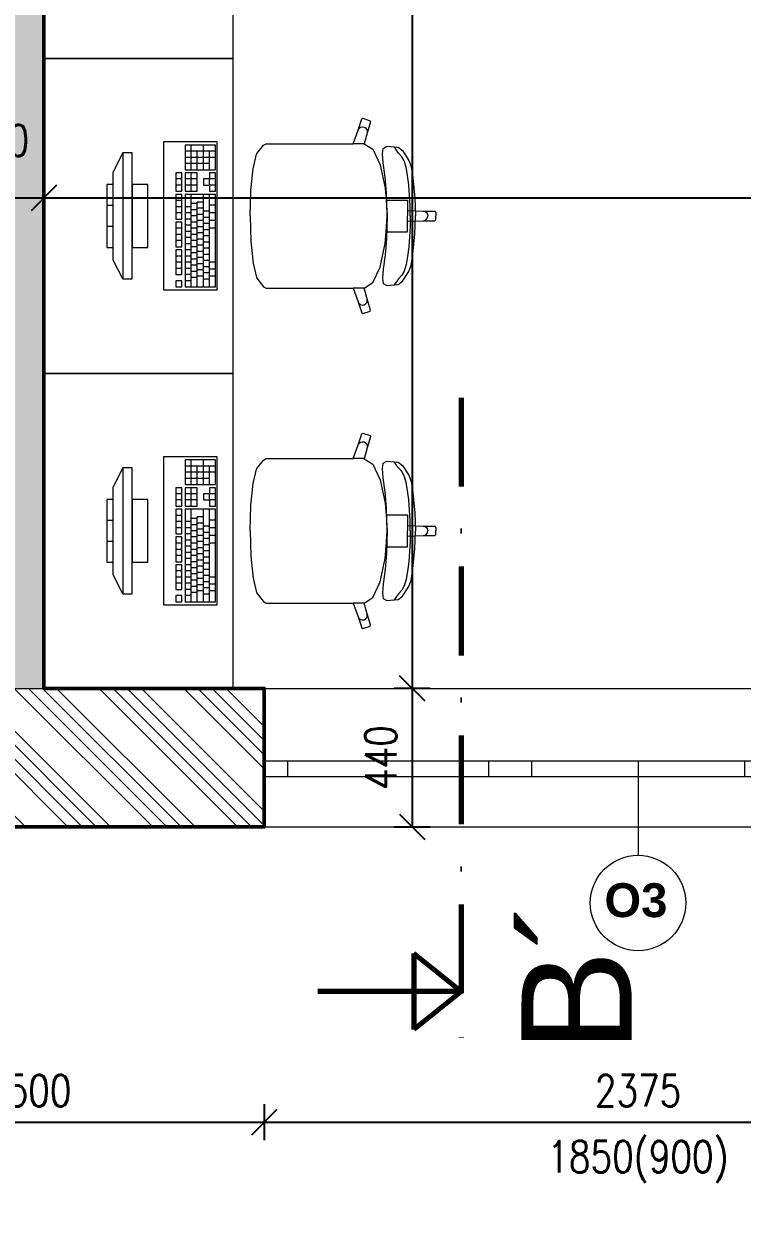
# Model space of a CAD drawing. Header units: millimetres. Extents: x 89194 to 559352, y -753138 to -204019.
# Drawn here: x 336934 to 339217, y -416819 to -413039 of the extents above; entities that cross this region are included whole.
import ezdxf

# ---------------------------------------------------------------- set-up
doc = ezdxf.new("R2010")
doc.units = ezdxf.units.MM
doc.header["$LTSCALE"] = 400
doc.header["$PDMODE"] = 3
doc.linetypes.add('Čerchovaná', pattern=[1340.555525, 705.555534, -352.777767, 0, -282.222223])
for name, color, linetype, lineweight in [('RG_koty', 7, 'Continuous', 9), ('RG_nábytek', 32, 'Continuous', 9), ('RG_okna', 3, 'Continuous', 9), ('RG_popis okna', 131, 'Continuous', 9), ('RG_rozhraní mater', 51, 'Continuous', 9), ('RG_velmi tlustá', 5, 'Continuous', 70), ('RG_zdivo nové', 1, 'Continuous', 50), ('RG_šrafy', 253, 'Continuous', 9)]:
    doc.layers.add(name, color=color, linetype=linetype, lineweight=lineweight)
doc.styles.add('Arial 250', font='Arial Bold.ttf', dxfattribs={"height": 250})
doc.styles.add('GENERATED_STYLE_3', font='Arial.ttf')
doc.styles.add('Koty', font='romans.shx', dxfattribs={"width": 0.8})
doc.dimstyles.new('RG_50_vnitřní', dxfattribs={"dimscale": 50, "dimtxt": 2, "dimasz": 1.6, "dimexe": 1.15, "dimexo": 0, "dimgap": 1, "dimtad": 1, "dimdec": 0, "dimrnd": 5, "dimzin": 0, "dimdsep": 46, "dimtxsty": 'Koty', "dimblk1": 'OBLIQUE', "dimblk2": 'OBLIQUE', "dimsah": 1, "dimcen": 0.09, "dimclrd": 256, "dimclre": 256, "dimclrt": 2, "dimazin": 0, "dimtfac": 1, "dimtdec": 0, "dimtmove": 2, "dimatfit": 3, "dimfxl": 1.15, "dimfxlon": 1, "dimtolj": 1, "dimtzin": 0, "dimarcsym": 0})

# ---------------------------------------------------------------- blocks, each defined once
blk = doc.blocks.new('okno_2375')
at = {"layer": 'RG_okna'}
for points in [[(437181.1, -409465), (439556.1, -409465)], [(437181.1, -409695), (439556.1, -409695)], [(437256.1, -409745), (437256.1, -409695)], [(437894.1, -409745), (437894.1, -409695)], [(438030.1, -409695), (438030.1, -409745)], [(438707.1, -409695), (438707.1, -409745)], [(438843.1, -409745), (438843.1, -409695)], [(439481.1, -409745), (439481.1, -409695)], [(437181.1, -409745), (439556.1, -409745)], [(437181.1, -409905), (439556.1, -409905)]]:
    blk.add_lwpolyline(points, dxfattribs=at)
blk = doc.blocks.new('nabytek_c_1_01')
at = {"layer": 'RG_nábytek'}
for p, q in [((336998.4, -413098.9), (336998.4, -412098.9)), ((337598.4, -412098.9), (337598.4, -413098.9)), ((337598.4, -413098.9), (336998.4, -413098.9)), ((336998.4, -413098.9), (337598.4, -413098.9)), ((336998.4, -414098.9), (336998.4, -413098.9)), ((337598.4, -413098.9), (337598.4, -414098.9)), ((337996.3, -413326.3), (338007.7, -413290.9)), ((338007.7, -413290.9), (338011.5, -413288.9)), ((338011.5, -413288.9), (338034.2, -413296.4)), ((337980.6, -413369.7), (337996.3, -413326.3)), ((337996.3, -413326.3), (337999.2, -413321.2)), ((337999.2, -413321.2), (338003.7, -413317.5)), ((338003.7, -413317.5), (338009.4, -413315.9)), ((338009.4, -413315.9), (338015.2, -413316.6)), ((338015.2, -413316.6), (338020.3, -413319.5)), ((338020.3, -413319.5), (338023.9, -413324.1)), ((338023.9, -413324.1), (338025.5, -413329.8)), ((338036.2, -413300.2), (338024.8, -413335.6)), ((338025.5, -413329.8), (338024.8, -413335.6)), ((338034.2, -413296.4), (338036.2, -413300.2)), ((337548.4, -413363.9), (337378.4, -413363.9)), ((337378.4, -413363.9), (337378.4, -413833.9)), ((337548.4, -413833.9), (337548.4, -413363.9)), ((338024.8, -413335.6), (338015.1, -413369.8)), ((337248.4, -413398.9), (337218.4, -413458.9)), ((337278.4, -413398.9), (337248.4, -413398.9)), ((337248.4, -413398.9), (337248.4, -413798.9)), ((337278.4, -413798.9), (337278.4, -413398.9)), ((337543.5, -413373.7), (337446.5, -413373.7)), ((337446.5, -413373.7), (337446.5, -413452.1)), ((337543.5, -413393.3), (337446.5, -413393.3)), ((337465.9, -413452.1), (337465.9, -413373.7)), ((337485.3, -413452.1), (337485.3, -413393.3)), ((337504.7, -413452.1), (337504.7, -413373.7)), ((337524.1, -413452.1), (337524.1, -413393.3)), ((337543.5, -413452.1), (337543.5, -413373.7)), ((337663.1, -413449.1), (337673.8, -413403.2)), ((337673.8, -413403.2), (337674.6, -413401)), ((337674.6, -413401), (337695.8, -413374.2)), ((337695.8, -413374.2), (337704.4, -413369.7)), ((337704.4, -413369.7), (337735.4, -413369.7)), ((337735.4, -413369.7), (337771.5, -413369.7)), ((337771.5, -413369.7), (337980.6, -413369.7)), ((338014.9, -413369.7), (337980.6, -413369.7)), ((338014.9, -413369.7), (338015.1, -413369.8)), ((338015.1, -413369.8), (338042.9, -413387.1)), ((338042.9, -413387.1), (338066.7, -413436.8)), ((338073.4, -413401.5), (338076.5, -413384.3)), ((338076, -413430.4), (338073.4, -413401.5)), ((338076.5, -413384.3), (338088, -413377.5)), ((338088, -413377.5), (338124.1, -413380.8)), ((338113.6, -413383.9), (338110.9, -413380.2)), ((338118.7, -413390.2), (338113.6, -413383.9)), ((338124.9, -413399.2), (338118.7, -413390.2)), ((338124.1, -413380.8), (338137.3, -413391.4)), ((338134.9, -413410.9), (338124.9, -413399.2)), ((338137.3, -413391.4), (338157.4, -413422.4)), ((337543.5, -413412.9), (337446.5, -413412.9)), ((337524.1, -413432.5), (337446.5, -413432.5)), ((338066.7, -413436.8), (338082.6, -413511.2)), ((338081.9, -413475.7), (338076, -413430.4)), ((338142.6, -413424.1), (338134.9, -413410.9)), ((338148.9, -413444.5), (338142.6, -413424.1)), ((338157.4, -413422.4), (338164.6, -413442.4)), ((338164.6, -413442.4), (338169.4, -413468.2)), ((337218.4, -413738.9), (337218.4, -413458.9)), ((337436.8, -413461.9), (337417.4, -413461.9)), ((337417.4, -413461.9), (337417.4, -413520.6)), ((337436.8, -413520.6), (337436.8, -413461.9)), ((337446.5, -413452.1), (337543.5, -413452.1)), ((337485.3, -413461.9), (337446.5, -413461.9)), ((337446.5, -413461.9), (337446.5, -413520.6)), ((337465.9, -413520.6), (337465.9, -413461.9)), ((337485.3, -413520.6), (337485.3, -413461.9)), ((337543.5, -413461.9), (337524.1, -413461.9)), ((337524.1, -413461.9), (337524.1, -413481.4)), ((337543.5, -413520.6), (337543.5, -413461.9)), ((337655.9, -413517.8), (337663.1, -413449.1)), ((338086.5, -413526.6), (338081.9, -413475.7)), ((338153.8, -413470.4), (338148.9, -413444.5)), ((338157.5, -413500.4), (338153.8, -413470.4)), ((338169.4, -413468.2), (338176.4, -413541.4)), ((337218.4, -413498.9), (337198.4, -413498.9)), ((337198.4, -413498.9), (337198.4, -413698.9)), ((337218.4, -413698.9), (337218.4, -413498.9)), ((337328.4, -413498.9), (337278.4, -413498.9)), ((337278.4, -413498.9), (337278.4, -413698.9)), ((337328.4, -413698.9), (337328.4, -413498.9)), ((337436.8, -413481.4), (337417.4, -413481.4)), ((337436.8, -413501), (337417.4, -413501)), ((337485.3, -413481.4), (337446.5, -413481.4)), ((337485.3, -413501), (337446.5, -413501)), ((337524.1, -413481.4), (337504.7, -413481.4)), ((337504.7, -413481.4), (337504.7, -413501)), ((337504.7, -413501), (337524.1, -413501)), ((337543.5, -413481.4), (337524.1, -413481.4)), ((337524.1, -413501), (337524.1, -413481.4)), ((337524.1, -413501), (337524.1, -413520.6)), ((337543.5, -413501), (337524.1, -413501)), ((337653.4, -413598.9), (337655.8, -413518.9)), ((337655.8, -413518.9), (337655.9, -413517.8)), ((338082.6, -413511.2), (338085, -413548.6)), ((338160.1, -413532.9), (338157.5, -413500.4)), ((337417.4, -413520.6), (337436.8, -413520.6)), ((337436.8, -413530.4), (337417.4, -413530.4)), ((337417.4, -413530.4), (337417.4, -413608.7)), ((337436.8, -413550), (337417.4, -413550)), ((337436.8, -413608.7), (337436.8, -413530.4)), ((337446.5, -413520.6), (337485.3, -413520.6)), ((337543.5, -413530.4), (337446.5, -413530.4)), ((337446.5, -413530.4), (337446.5, -413824.1)), ((337465.9, -413824.1), (337465.9, -413530.4)), ((337485.3, -413824.1), (337485.3, -413554.9)), ((337504.7, -413554.9), (337485.3, -413554.9)), ((337504.7, -413824.1), (337504.7, -413530.4)), ((337524.1, -413520.6), (337543.5, -413520.6)), ((337524.1, -413824.1), (337524.1, -413530.4)), ((337543.5, -413824.1), (337543.5, -413530.4)), ((338085, -413548.6), (338088.2, -413598.9)), ((338085, -413548.6), (338123.7, -413548.6)), ((338088.8, -413598.9), (338086.5, -413526.6)), ((338123.7, -413548.6), (338153.6, -413548.6)), ((338153.6, -413548.6), (338153.6, -413582)), ((338161.5, -413566.2), (338160.1, -413532.9)), ((338176.4, -413541.4), (338178.6, -413598.9)), ((337218.4, -413565.6), (337198.4, -413565.6)), ((337436.8, -413569.6), (337417.4, -413569.6)), ((337436.8, -413589.1), (337417.4, -413589.1)), ((337465.9, -413569.6), (337446.5, -413569.6)), ((337465.9, -413589.1), (337446.5, -413589.1)), ((337485.3, -413559.8), (337465.9, -413559.8)), ((337485.3, -413579.4), (337465.9, -413579.4)), ((337504.7, -413574.5), (337485.3, -413574.5)), ((337504.7, -413594), (337485.3, -413594)), ((337524.1, -413584.3), (337504.7, -413584.3)), ((337543.5, -413564.7), (337524.1, -413564.7)), ((337543.5, -413589.1), (337524.1, -413589.1)), ((338153.6, -413582), (338153.6, -413598.9)), ((338153.6, -413582), (338203.5, -413583.8)), ((338162, -413598.9), (338161.5, -413566.2)), ((338203.5, -413583.8), (338209.2, -413585)), ((338203.5, -413583.8), (338240.4, -413583.8)), ((338209.2, -413585), (338214, -413588.3)), ((338214, -413588.3), (338217.3, -413593.2)), ((338217.3, -413593.2), (338218.4, -413598.9)), ((338240.4, -413583.8), (338243.4, -413586.9)), ((338243.4, -413586.9), (338243.4, -413598.9)), ((337218.4, -413632.3), (337198.4, -413632.3)), ((337417.4, -413608.7), (337436.8, -413608.7)), ((337436.8, -413618.5), (337417.4, -413618.5)), ((337417.4, -413618.5), (337417.4, -413696.9)), ((337436.8, -413696.9), (337436.8, -413618.5)), ((337465.9, -413608.7), (337446.5, -413608.7)), ((337465.9, -413628.3), (337446.5, -413628.3)), ((337485.3, -413598.9), (337465.9, -413598.9)), ((337485.3, -413618.5), (337465.9, -413618.5)), ((337504.7, -413613.6), (337485.3, -413613.6)), ((337524.1, -413603.8), (337504.7, -413603.8)), ((337524.1, -413623.4), (337504.7, -413623.4)), ((337543.5, -413613.6), (337524.1, -413613.6)), ((337653.4, -413598.9), (337655.8, -413679)), ((338085, -413649.3), (338088.2, -413598.9)), ((338088.8, -413598.9), (338086.5, -413671.2)), ((338153.6, -413615.8), (338153.6, -413598.9)), ((338153.6, -413615.8), (338203.5, -413614)), ((338153.6, -413649.3), (338153.6, -413615.8)), ((338161.5, -413631.7), (338160.1, -413665)), ((338162, -413598.9), (338161.5, -413631.7)), ((338176.4, -413656.4), (338178.6, -413598.9)), ((338203.5, -413614), (338209.2, -413612.9)), ((338203.5, -413614), (338240.4, -413614)), ((338209.2, -413612.9), (338214, -413609.6)), ((338214, -413609.6), (338217.3, -413604.7)), ((338217.3, -413604.7), (338218.4, -413598.9)), ((338240.4, -413614), (338243.4, -413611)), ((338243.4, -413611), (338243.4, -413598.9)), ((337436.8, -413638.1), (337417.4, -413638.1)), ((337436.8, -413657.7), (337417.4, -413657.7)), ((337465.9, -413647.9), (337446.5, -413647.9)), ((337465.9, -413667.5), (337446.5, -413667.5)), ((337485.3, -413638.1), (337465.9, -413638.1)), ((337485.3, -413657.7), (337465.9, -413657.7)), ((337504.7, -413633.2), (337485.3, -413633.2)), ((337504.7, -413652.8), (337485.3, -413652.8)), ((337524.1, -413643), (337504.7, -413643)), ((337524.1, -413662.6), (337504.7, -413662.6)), ((337543.5, -413638.1), (337524.1, -413638.1)), ((338082.6, -413686.7), (338085, -413649.3)), ((338085, -413649.3), (338123.7, -413649.3)), ((338123.7, -413649.3), (338153.6, -413649.3)), ((338160.1, -413665), (338157.5, -413697.5)), ((338169.4, -413729.6), (338176.4, -413656.4)), ((337198.4, -413698.9), (337218.4, -413698.9)), ((337278.4, -413698.9), (337328.4, -413698.9)), ((337436.8, -413677.3), (337417.4, -413677.3)), ((337417.4, -413696.9), (337436.8, -413696.9)), ((337436.8, -413706.6), (337417.4, -413706.6)), ((337417.4, -413706.6), (337417.4, -413785)), ((337436.8, -413785), (337436.8, -413706.6)), ((337465.9, -413687.1), (337446.5, -413687.1)), ((337465.9, -413706.6), (337446.5, -413706.6)), ((337485.3, -413677.3), (337465.9, -413677.3)), ((337485.3, -413696.9), (337465.9, -413696.9)), ((337504.7, -413672.4), (337485.3, -413672.4)), ((337504.7, -413692), (337485.3, -413692)), ((337524.1, -413682.2), (337504.7, -413682.2)), ((337524.1, -413701.8), (337504.7, -413701.8)), ((337655.8, -413679), (337655.9, -413680)), ((337655.9, -413680), (337663.1, -413748.8)), ((338066.7, -413761.1), (338082.6, -413686.7)), ((338086.5, -413671.2), (338081.9, -413722.2)), ((338157.5, -413697.5), (338153.8, -413727.5)), ((337248.4, -413798.9), (337218.4, -413738.9)), ((337436.8, -413726.2), (337417.4, -413726.2)), ((337436.8, -413745.8), (337417.4, -413745.8)), ((337465.9, -413726.2), (337446.5, -413726.2)), ((337465.9, -413745.8), (337446.5, -413745.8)), ((337485.3, -413716.4), (337465.9, -413716.4)), ((337485.3, -413736), (337465.9, -413736)), ((337504.7, -413711.5), (337485.3, -413711.5)), ((337504.7, -413731.1), (337485.3, -413731.1)), ((337524.1, -413721.3), (337504.7, -413721.3)), ((337524.1, -413740.9), (337504.7, -413740.9)), ((337543.5, -413745.8), (337524.1, -413745.8)), ((338081.9, -413722.2), (338076, -413767.5)), ((338153.8, -413727.5), (338148.9, -413753.4)), ((338164.6, -413755.5), (338169.4, -413729.6)), ((337436.8, -413765.4), (337417.4, -413765.4)), ((337465.9, -413765.4), (337446.5, -413765.4)), ((337485.3, -413755.6), (337465.9, -413755.6)), ((337485.3, -413775.2), (337465.9, -413775.2)), ((337504.7, -413750.7), (337485.3, -413750.7)), ((337504.7, -413770.3), (337485.3, -413770.3)), ((337524.1, -413760.5), (337504.7, -413760.5)), ((337524.1, -413780.1), (337504.7, -413780.1)), ((337543.5, -413767.8), (337524.1, -413767.8)), ((337663.1, -413748.8), (337673.8, -413794.7)), ((338042.9, -413810.8), (338066.7, -413761.1)), ((338076, -413767.5), (338073.4, -413796.4)), ((338142.6, -413773.8), (338134.9, -413787)), ((338137.3, -413806.5), (338157.4, -413775.5)), ((338148.9, -413753.4), (338142.6, -413773.8)), ((338157.4, -413775.5), (338164.6, -413755.5)), ((337248.4, -413798.9), (337278.4, -413798.9)), ((337417.4, -413785), (337436.8, -413785)), ((337436.8, -413804.6), (337417.4, -413804.6)), ((337417.4, -413804.6), (337417.4, -413824.1)), ((337436.8, -413824.1), (337436.8, -413804.6)), ((337465.9, -413785), (337446.5, -413785)), ((337465.9, -413804.6), (337446.5, -413804.6)), ((337485.3, -413794.8), (337465.9, -413794.8)), ((337504.7, -413789.9), (337485.3, -413789.9)), ((337524.1, -413799.7), (337504.7, -413799.7)), ((337543.5, -413789.9), (337524.1, -413789.9)), ((337673.8, -413794.7), (337674.6, -413796.9)), ((337674.6, -413796.9), (337695.8, -413823.7)), ((338015.1, -413828.1), (338042.9, -413810.8)), ((338073.4, -413796.4), (338076.5, -413813.6)), ((338076.5, -413813.6), (338088, -413820.3)), ((338088, -413820.3), (338124.1, -413817)), ((338113.6, -413814), (338110.9, -413817.7)), ((338118.7, -413807.7), (338113.6, -413814)), ((338124.9, -413798.7), (338118.7, -413807.7)), ((338124.1, -413817), (338137.3, -413806.5)), ((338134.9, -413787), (338124.9, -413798.7)), ((337378.4, -413833.9), (337548.4, -413833.9)), ((337417.4, -413824.1), (337436.8, -413824.1)), ((337446.5, -413824.1), (337543.5, -413824.1)), ((337695.8, -413823.7), (337704.4, -413828.2)), ((337704.4, -413828.2), (337735.4, -413828.2)), ((337735.4, -413828.2), (337771.5, -413828.2)), ((337771.5, -413828.2), (337980.6, -413828.2)), ((338014.9, -413828.2), (337980.6, -413828.2)), ((337980.6, -413828.2), (337996.3, -413871.6)), ((338014.9, -413828.2), (338015.1, -413828.1)), ((338024.8, -413862.3), (338015.1, -413828.1)), ((337996.3, -413871.6), (337999.2, -413876.7)), ((337996.3, -413871.6), (338007.7, -413907)), ((337999.2, -413876.7), (338003.7, -413880.4)), ((338003.7, -413880.4), (338009.4, -413882)), ((338009.4, -413882), (338015.2, -413881.3)), ((338015.2, -413881.3), (338020.3, -413878.4)), ((338020.3, -413878.4), (338023.9, -413873.8)), ((338023.9, -413873.8), (338025.5, -413868.1)), ((338025.5, -413868.1), (338024.8, -413862.3)), ((338036.2, -413897.7), (338024.8, -413862.3)), ((338007.7, -413907), (338011.5, -413908.9)), ((338011.5, -413908.9), (338034.2, -413901.5)), ((338034.2, -413901.5), (338036.2, -413897.7)), ((337598.4, -414098.9), (336998.4, -414098.9)), ((336998.4, -414098.9), (337598.4, -414098.9)), ((336998.4, -415098.9), (336998.4, -414098.9)), ((337598.4, -414098.9), (337598.4, -415098.9)), ((337996.3, -414326.3), (338007.7, -414290.9)), ((338007.7, -414290.9), (338011.5, -414288.9)), ((338011.5, -414288.9), (338034.2, -414296.4)), ((338036.2, -414300.2), (338024.8, -414335.6)), ((338034.2, -414296.4), (338036.2, -414300.2)), ((337980.6, -414369.7), (337996.3, -414326.3)), ((337996.3, -414326.3), (337999.2, -414321.2)), ((337999.2, -414321.2), (338003.7, -414317.5)), ((338003.7, -414317.5), (338009.4, -414315.9)), ((338009.4, -414315.9), (338015.2, -414316.6)), ((338024.8, -414335.6), (338015.1, -414369.8)), ((338015.2, -414316.6), (338020.3, -414319.5)), ((338020.3, -414319.5), (338023.9, -414324.1)), ((338023.9, -414324.1), (338025.5, -414329.8)), ((338025.5, -414329.8), (338024.8, -414335.6)), ((337548.4, -414363.9), (337378.4, -414363.9)), ((337378.4, -414363.9), (337378.4, -414833.9)), ((337543.5, -414373.7), (337446.5, -414373.7)), ((337446.5, -414373.7), (337446.5, -414452.1)), ((337465.9, -414452.1), (337465.9, -414373.7)), ((337504.7, -414452.1), (337504.7, -414373.7)), ((337543.5, -414452.1), (337543.5, -414373.7)), ((337548.4, -414833.9), (337548.4, -414363.9)), ((337674.6, -414401), (337695.8, -414374.2)), ((337695.8, -414374.2), (337704.4, -414369.7)), ((337704.4, -414369.7), (337735.4, -414369.7)), ((337735.4, -414369.7), (337771.5, -414369.7)), ((337771.5, -414369.7), (337980.6, -414369.7)), ((338014.9, -414369.7), (337980.6, -414369.7)), ((338014.9, -414369.7), (338015.1, -414369.8)), ((338015.1, -414369.8), (338042.9, -414387.1)), ((338042.9, -414387.1), (338066.7, -414436.8)), ((338073.4, -414401.5), (338076.5, -414384.3)), ((338076.5, -414384.3), (338088, -414377.5)), ((338088, -414377.5), (338124.1, -414380.8)), ((338113.6, -414383.9), (338110.9, -414380.2)), ((338118.7, -414390.2), (338113.6, -414383.9)), ((338124.1, -414380.8), (338137.3, -414391.4)), ((337248.4, -414398.9), (337218.4, -414458.9)), ((337278.4, -414398.9), (337248.4, -414398.9)), ((337248.4, -414398.9), (337248.4, -414798.9)), ((337278.4, -414798.9), (337278.4, -414398.9)), ((337543.5, -414393.3), (337446.5, -414393.3)), ((337543.5, -414412.9), (337446.5, -414412.9)), ((337485.3, -414452.1), (337485.3, -414393.3)), ((337524.1, -414452.1), (337524.1, -414393.3)), ((337663.1, -414449.1), (337673.8, -414403.2)), ((337673.8, -414403.2), (337674.6, -414401)), ((338076, -414430.4), (338073.4, -414401.5)), ((338124.9, -414399.2), (338118.7, -414390.2)), ((338134.9, -414410.9), (338124.9, -414399.2)), ((338142.6, -414424.1), (338134.9, -414410.9)), ((338137.3, -414391.4), (338157.4, -414422.4)), ((338148.9, -414444.5), (338142.6, -414424.1)), ((338157.4, -414422.4), (338164.6, -414442.4)), ((337218.4, -414738.9), (337218.4, -414458.9)), ((337436.8, -414461.9), (337417.4, -414461.9)), ((337417.4, -414461.9), (337417.4, -414520.6)), ((337436.8, -414520.6), (337436.8, -414461.9)), ((337524.1, -414432.5), (337446.5, -414432.5)), ((337446.5, -414452.1), (337543.5, -414452.1)), ((337485.3, -414461.9), (337446.5, -414461.9)), ((337446.5, -414461.9), (337446.5, -414520.6)), ((337465.9, -414520.6), (337465.9, -414461.9)), ((337485.3, -414520.6), (337485.3, -414461.9)), ((337543.5, -414461.9), (337524.1, -414461.9)), ((337524.1, -414461.9), (337524.1, -414481.4)), ((337543.5, -414520.6), (337543.5, -414461.9)), ((337655.9, -414517.8), (337663.1, -414449.1)), ((338066.7, -414436.8), (338082.6, -414511.2)), ((338081.9, -414475.7), (338076, -414430.4)), ((338153.8, -414470.4), (338148.9, -414444.5)), ((338164.6, -414442.4), (338169.4, -414468.2)), ((337218.4, -414498.9), (337198.4, -414498.9)), ((337198.4, -414498.9), (337198.4, -414698.9)), ((337218.4, -414698.9), (337218.4, -414498.9)), ((337328.4, -414498.9), (337278.4, -414498.9)), ((337278.4, -414498.9), (337278.4, -414698.9)), ((337328.4, -414698.9), (337328.4, -414498.9)), ((337436.8, -414481.4), (337417.4, -414481.4)), ((337436.8, -414501), (337417.4, -414501)), ((337485.3, -414481.4), (337446.5, -414481.4)), ((337485.3, -414501), (337446.5, -414501)), ((337524.1, -414481.4), (337504.7, -414481.4)), ((337504.7, -414481.4), (337504.7, -414501)), ((337504.7, -414501), (337524.1, -414501)), ((337543.5, -414481.4), (337524.1, -414481.4)), ((337524.1, -414501), (337524.1, -414481.4)), ((337524.1, -414501), (337524.1, -414520.6)), ((337543.5, -414501), (337524.1, -414501)), ((338086.5, -414526.6), (338081.9, -414475.7)), ((338157.5, -414500.4), (338153.8, -414470.4)), ((338160.1, -414532.9), (338157.5, -414500.4)), ((338169.4, -414468.2), (338176.4, -414541.4)), ((337417.4, -414520.6), (337436.8, -414520.6)), ((337436.8, -414530.4), (337417.4, -414530.4)), ((337417.4, -414530.4), (337417.4, -414608.7)), ((337436.8, -414608.7), (337436.8, -414530.4)), ((337446.5, -414520.6), (337485.3, -414520.6)), ((337543.5, -414530.4), (337446.5, -414530.4)), ((337446.5, -414530.4), (337446.5, -414824.1)), ((337465.9, -414824.1), (337465.9, -414530.4)), ((337504.7, -414824.1), (337504.7, -414530.4)), ((337524.1, -414520.6), (337543.5, -414520.6)), ((337524.1, -414824.1), (337524.1, -414530.4)), ((337543.5, -414824.1), (337543.5, -414530.4)), ((337653.4, -414598.9), (337655.8, -414518.9)), ((337655.8, -414518.9), (337655.9, -414517.8)), ((338082.6, -414511.2), (338085, -414548.6)), ((338088.8, -414598.9), (338086.5, -414526.6)), ((338161.5, -414566.2), (338160.1, -414532.9)), ((337218.4, -414565.6), (337198.4, -414565.6)), ((337436.8, -414550), (337417.4, -414550)), ((337436.8, -414569.6), (337417.4, -414569.6)), ((337465.9, -414569.6), (337446.5, -414569.6)), ((337485.3, -414559.8), (337465.9, -414559.8)), ((337485.3, -414824.1), (337485.3, -414554.9)), ((337504.7, -414554.9), (337485.3, -414554.9)), ((337504.7, -414574.5), (337485.3, -414574.5)), ((337543.5, -414564.7), (337524.1, -414564.7)), ((338085, -414548.6), (338088.2, -414598.9)), ((338085, -414548.6), (338123.7, -414548.6)), ((338123.7, -414548.6), (338153.6, -414548.6)), ((338153.6, -414548.6), (338153.6, -414582)), ((338162, -414598.9), (338161.5, -414566.2)), ((338176.4, -414541.4), (338178.6, -414598.9)), ((337436.8, -414589.1), (337417.4, -414589.1)), ((337417.4, -414608.7), (337436.8, -414608.7)), ((337465.9, -414589.1), (337446.5, -414589.1)), ((337465.9, -414608.7), (337446.5, -414608.7)), ((337485.3, -414579.4), (337465.9, -414579.4)), ((337485.3, -414598.9), (337465.9, -414598.9)), ((337504.7, -414594), (337485.3, -414594)), ((337504.7, -414613.6), (337485.3, -414613.6)), ((337524.1, -414584.3), (337504.7, -414584.3)), ((337524.1, -414603.8), (337504.7, -414603.8)), ((337543.5, -414589.1), (337524.1, -414589.1)), ((337543.5, -414613.6), (337524.1, -414613.6)), ((337653.4, -414598.9), (337655.8, -414679)), ((338085, -414649.3), (338088.2, -414598.9)), ((338088.8, -414598.9), (338086.5, -414671.2)), ((338153.6, -414582), (338153.6, -414598.9)), ((338153.6, -414582), (338203.5, -414583.8)), ((338153.6, -414615.8), (338153.6, -414598.9)), ((338153.6, -414615.8), (338203.5, -414614)), ((338162, -414598.9), (338161.5, -414631.7)), ((338176.4, -414656.4), (338178.6, -414598.9)), ((338203.5, -414583.8), (338209.2, -414585)), ((338203.5, -414583.8), (338240.4, -414583.8)), ((338203.5, -414614), (338209.2, -414612.9)), ((338203.5, -414614), (338240.4, -414614)), ((338209.2, -414585), (338214, -414588.3)), ((338209.2, -414612.9), (338214, -414609.6)), ((338214, -414588.3), (338217.3, -414593.2)), ((338214, -414609.6), (338217.3, -414604.7)), ((338217.3, -414593.2), (338218.4, -414598.9)), ((338217.3, -414604.7), (338218.4, -414598.9)), ((338240.4, -414583.8), (338243.4, -414586.9)), ((338240.4, -414614), (338243.4, -414611)), ((338243.4, -414586.9), (338243.4, -414598.9)), ((338243.4, -414611), (338243.4, -414598.9)), ((337218.4, -414632.3), (337198.4, -414632.3)), ((337436.8, -414618.5), (337417.4, -414618.5)), ((337417.4, -414618.5), (337417.4, -414696.9)), ((337436.8, -414638.1), (337417.4, -414638.1)), ((337436.8, -414696.9), (337436.8, -414618.5)), ((337465.9, -414628.3), (337446.5, -414628.3)), ((337465.9, -414647.9), (337446.5, -414647.9)), ((337485.3, -414618.5), (337465.9, -414618.5)), ((337485.3, -414638.1), (337465.9, -414638.1)), ((337504.7, -414633.2), (337485.3, -414633.2)), ((337504.7, -414652.8), (337485.3, -414652.8)), ((337524.1, -414623.4), (337504.7, -414623.4)), ((337524.1, -414643), (337504.7, -414643)), ((337543.5, -414638.1), (337524.1, -414638.1)), ((338082.6, -414686.7), (338085, -414649.3)), ((338085, -414649.3), (338123.7, -414649.3)), ((338123.7, -414649.3), (338153.6, -414649.3)), ((338153.6, -414649.3), (338153.6, -414615.8)), ((338161.5, -414631.7), (338160.1, -414665)), ((337436.8, -414657.7), (337417.4, -414657.7)), ((337436.8, -414677.3), (337417.4, -414677.3)), ((337465.9, -414667.5), (337446.5, -414667.5)), ((337465.9, -414687.1), (337446.5, -414687.1)), ((337485.3, -414657.7), (337465.9, -414657.7)), ((337485.3, -414677.3), (337465.9, -414677.3)), ((337504.7, -414672.4), (337485.3, -414672.4)), ((337524.1, -414662.6), (337504.7, -414662.6)), ((337524.1, -414682.2), (337504.7, -414682.2)), ((337655.8, -414679), (337655.9, -414680)), ((337655.9, -414680), (337663.1, -414748.8)), ((338066.7, -414761.1), (338082.6, -414686.7)), ((338086.5, -414671.2), (338081.9, -414722.2)), ((338160.1, -414665), (338157.5, -414697.5)), ((338169.4, -414729.6), (338176.4, -414656.4)), ((337198.4, -414698.9), (337218.4, -414698.9)), ((337278.4, -414698.9), (337328.4, -414698.9)), ((337417.4, -414696.9), (337436.8, -414696.9)), ((337436.8, -414706.6), (337417.4, -414706.6)), ((337417.4, -414706.6), (337417.4, -414785)), ((337436.8, -414726.2), (337417.4, -414726.2)), ((337436.8, -414785), (337436.8, -414706.6)), ((337465.9, -414706.6), (337446.5, -414706.6)), ((337465.9, -414726.2), (337446.5, -414726.2)), ((337485.3, -414696.9), (337465.9, -414696.9)), ((337485.3, -414716.4), (337465.9, -414716.4)), ((337504.7, -414692), (337485.3, -414692)), ((337504.7, -414711.5), (337485.3, -414711.5)), ((337524.1, -414701.8), (337504.7, -414701.8)), ((337524.1, -414721.3), (337504.7, -414721.3)), ((338081.9, -414722.2), (338076, -414767.5)), ((338153.8, -414727.5), (338148.9, -414753.4)), ((338157.5, -414697.5), (338153.8, -414727.5)), ((337248.4, -414798.9), (337218.4, -414738.9)), ((337436.8, -414745.8), (337417.4, -414745.8)), ((337436.8, -414765.4), (337417.4, -414765.4)), ((337465.9, -414745.8), (337446.5, -414745.8)), ((337465.9, -414765.4), (337446.5, -414765.4)), ((337485.3, -414736), (337465.9, -414736)), ((337485.3, -414755.6), (337465.9, -414755.6)), ((337504.7, -414731.1), (337485.3, -414731.1)), ((337504.7, -414750.7), (337485.3, -414750.7)), ((337524.1, -414740.9), (337504.7, -414740.9)), ((337524.1, -414760.5), (337504.7, -414760.5)), ((337543.5, -414745.8), (337524.1, -414745.8)), ((337663.1, -414748.8), (337673.8, -414794.7)), ((338042.9, -414810.8), (338066.7, -414761.1)), ((338148.9, -414753.4), (338142.6, -414773.8)), ((338157.4, -414775.5), (338164.6, -414755.5)), ((338164.6, -414755.5), (338169.4, -414729.6)), ((337248.4, -414798.9), (337278.4, -414798.9)), ((337417.4, -414785), (337436.8, -414785)), ((337465.9, -414785), (337446.5, -414785)), ((337485.3, -414775.2), (337465.9, -414775.2)), ((337485.3, -414794.8), (337465.9, -414794.8)), ((337504.7, -414770.3), (337485.3, -414770.3)), ((337504.7, -414789.9), (337485.3, -414789.9)), ((337524.1, -414780.1), (337504.7, -414780.1)), ((337524.1, -414799.7), (337504.7, -414799.7)), ((337543.5, -414767.8), (337524.1, -414767.8)), ((337543.5, -414789.9), (337524.1, -414789.9)), ((337673.8, -414794.7), (337674.6, -414796.9)), ((337674.6, -414796.9), (337695.8, -414823.7)), ((338076, -414767.5), (338073.4, -414796.4)), ((338073.4, -414796.4), (338076.5, -414813.6)), ((338124.9, -414798.7), (338118.7, -414807.7)), ((338134.9, -414787), (338124.9, -414798.7)), ((338142.6, -414773.8), (338134.9, -414787)), ((338137.3, -414806.5), (338157.4, -414775.5)), ((337378.4, -414833.9), (337548.4, -414833.9)), ((337436.8, -414804.6), (337417.4, -414804.6)), ((337417.4, -414804.6), (337417.4, -414824.1)), ((337417.4, -414824.1), (337436.8, -414824.1)), ((337436.8, -414824.1), (337436.8, -414804.6)), ((337465.9, -414804.6), (337446.5, -414804.6)), ((337446.5, -414824.1), (337543.5, -414824.1)), ((337695.8, -414823.7), (337704.4, -414828.2)), ((337704.4, -414828.2), (337735.4, -414828.2)), ((337735.4, -414828.2), (337771.5, -414828.2)), ((337771.5, -414828.2), (337980.6, -414828.2)), ((338014.9, -414828.2), (337980.6, -414828.2)), ((337980.6, -414828.2), (337996.3, -414871.6)), ((338014.9, -414828.2), (338015.1, -414828.1)), ((338015.1, -414828.1), (338042.9, -414810.8)), ((338024.8, -414862.3), (338015.1, -414828.1)), ((338076.5, -414813.6), (338088, -414820.3)), ((338088, -414820.3), (338124.1, -414817)), ((338113.6, -414814), (338110.9, -414817.7)), ((338118.7, -414807.7), (338113.6, -414814)), ((338124.1, -414817), (338137.3, -414806.5)), ((337996.3, -414871.6), (337999.2, -414876.7)), ((337996.3, -414871.6), (338007.7, -414907)), ((337999.2, -414876.7), (338003.7, -414880.4)), ((338015.2, -414881.3), (338020.3, -414878.4)), ((338020.3, -414878.4), (338023.9, -414873.8)), ((338023.9, -414873.8), (338025.5, -414868.1)), ((338025.5, -414868.1), (338024.8, -414862.3)), ((338036.2, -414897.7), (338024.8, -414862.3)), ((338003.7, -414880.4), (338009.4, -414882)), ((338007.7, -414907), (338011.5, -414908.9)), ((338009.4, -414882), (338015.2, -414881.3)), ((338011.5, -414908.9), (338034.2, -414901.5)), ((338034.2, -414901.5), (338036.2, -414897.7)), ((337598.4, -415098.9), (336998.4, -415098.9))]:
    blk.add_line(p, q, dxfattribs=at)
blk = doc.blocks.new('_Oblique')
at = {"color": 0, "linetype": 'ByBlock', "lineweight": -2}
blk.add_line((-0.5, -0.5), (0.5, 0.5), dxfattribs=at)
blk = doc.blocks.new('*D297')
at = {"layer": 'Defpoints', "color": 0, "transparency": 16777216}
for p in [(336198.3, -415589.2), (337698.3, -415589.2), (337698.3, -416526.9)]:
    blk.add_point(p, dxfattribs=at)
at = {"layer": 'RG_koty', "lineweight": -2, "transparency": 16777216}
for p, q in [((336198.3, -416469.4), (336198.3, -416584.4)), ((337698.3, -416469.4), (337698.3, -416584.4)), ((336198.3, -416526.9), (337698.3, -416526.9))]:
    blk.add_line(p, q, dxfattribs=at)
at = {"layer": 'RG_koty', "lineweight": -2, "transparency": 16777216, "xscale": 80, "yscale": 80, "zscale": 80, "rotation": 180}
blk.add_blockref('_Oblique', (336198.3, -416526.9), dxfattribs=at)
at = {"layer": 'RG_koty', "lineweight": -2, "transparency": 16777216, "xscale": 80, "yscale": 80, "zscale": 80}
blk.add_blockref('_Oblique', (337698.3, -416526.9), dxfattribs=at)
at = {"layer": 'RG_koty', "color": 2, "transparency": 16777216, "insert": (336948.3, -416426.9), "char_height": 100, "attachment_point": 5, "style": 'Koty'}
blk.add_mtext('\\A1;1500', dxfattribs=at)
blk = doc.blocks.new('*D298')
at = {"layer": 'Defpoints', "color": 0, "transparency": 16777216}
for p in [(337698.3, -415589.2), (340073.3, -415589.2), (340073.3, -416526.9)]:
    blk.add_point(p, dxfattribs=at)
at = {"layer": 'RG_koty', "lineweight": -2, "transparency": 16777216}
for p, q in [((337698.3, -416469.4), (337698.3, -416584.4)), ((340073.3, -416469.4), (340073.3, -416584.4)), ((337698.3, -416526.9), (340073.3, -416526.9))]:
    blk.add_line(p, q, dxfattribs=at)
at = {"layer": 'RG_koty', "lineweight": -2, "transparency": 16777216, "xscale": 80, "yscale": 80, "zscale": 80, "rotation": 180}
blk.add_blockref('_Oblique', (337698.3, -416526.9), dxfattribs=at)
at = {"layer": 'RG_koty', "lineweight": -2, "transparency": 16777216, "xscale": 80, "yscale": 80, "zscale": 80}
blk.add_blockref('_Oblique', (340073.3, -416526.9), dxfattribs=at)
at = {"layer": 'RG_koty', "color": 2, "transparency": 16777216, "char_height": 100, "attachment_point": 5, "style": 'Koty'}
for s, insert in [('\\A1;2375', (338885.8, -416426.9)), ('\\A1;1850(900)', (338885.8, -416653.1))]:
    blk.add_mtext(s, dxfattribs=dict(at, insert=insert))
blk = doc.blocks.new('*D306')
at = {"layer": 'Defpoints', "color": 0, "transparency": 16777216}
for p in [(333858.3, -415589.2), (352738.3, -415589.2), (352738.3, -416894.3)]:
    blk.add_point(p, dxfattribs=at)
at = {"layer": 'RG_koty', "lineweight": -2, "transparency": 16777216}
for p, q in [((333858.3, -416836.8), (333858.3, -416951.8)), ((352738.3, -416836.8), (352738.3, -416951.8)), ((333858.3, -416894.3), (352738.3, -416894.3))]:
    blk.add_line(p, q, dxfattribs=at)
at = {"layer": 'RG_koty', "lineweight": -2, "transparency": 16777216, "xscale": 80, "yscale": 80, "zscale": 80, "rotation": 180}
blk.add_blockref('_Oblique', (333858.3, -416894.3), dxfattribs=at)
at = {"layer": 'RG_koty', "lineweight": -2, "transparency": 16777216, "xscale": 80, "yscale": 80, "zscale": 80}
blk.add_blockref('_Oblique', (352738.3, -416894.3), dxfattribs=at)
at = {"layer": 'RG_koty', "color": 2, "transparency": 16777216, "insert": (343298.3, -416794.3), "char_height": 100, "attachment_point": 5, "style": 'Koty'}
blk.add_mtext('\\A1;18880', dxfattribs=at)
blk = doc.blocks.new('*D314')
at = {"layer": 'Defpoints', "color": 0, "transparency": 16777216}
for p in [(336998.3, -413591.6), (336698.3, -415149.2), (336998.3, -415148.9)]:
    blk.add_point(p, dxfattribs=at)
at = {"layer": 'RG_koty', "lineweight": -2, "transparency": 16777216}
for p, q in [((336698.3, -413649.1), (336698.3, -413534.1)), ((336998.3, -413649.1), (336998.3, -413534.1)), ((336698.3, -413591.6), (336998.3, -413591.6))]:
    blk.add_line(p, q, dxfattribs=at)
at = {"layer": 'RG_koty', "lineweight": -2, "transparency": 16777216, "xscale": 80, "yscale": 80, "zscale": 80, "rotation": 180}
blk.add_blockref('_Oblique', (336698.3, -413591.6), dxfattribs=at)
at = {"layer": 'RG_koty', "lineweight": -2, "transparency": 16777216, "xscale": 80, "yscale": 80, "zscale": 80}
blk.add_blockref('_Oblique', (336998.3, -413591.6), dxfattribs=at)
at = {"layer": 'RG_koty', "color": 2, "transparency": 16777216, "insert": (336848.3, -413409.1), "char_height": 100, "attachment_point": 5, "style": 'Koty'}
blk.add_mtext('\\A1;300', dxfattribs=at)
blk = doc.blocks.new('*D315')
at = {"layer": 'Defpoints', "color": 0, "transparency": 16777216}
for p in [(344548.3, -413591.6), (336998.3, -415148.9), (344548.3, -415149.2)]:
    blk.add_point(p, dxfattribs=at)
at = {"layer": 'RG_koty', "lineweight": -2, "transparency": 16777216}
for p, q in [((336998.3, -413649.1), (336998.3, -413534.1)), ((344548.3, -413649.1), (344548.3, -413534.1)), ((336998.3, -413591.6), (344548.3, -413591.6))]:
    blk.add_line(p, q, dxfattribs=at)
at = {"layer": 'RG_koty', "lineweight": -2, "transparency": 16777216, "xscale": 80, "yscale": 80, "zscale": 80, "rotation": 180}
blk.add_blockref('_Oblique', (336998.3, -413591.6), dxfattribs=at)
at = {"layer": 'RG_koty', "lineweight": -2, "transparency": 16777216, "xscale": 80, "yscale": 80, "zscale": 80}
blk.add_blockref('_Oblique', (344548.3, -413591.6), dxfattribs=at)
at = {"layer": 'RG_koty', "color": 2, "transparency": 16777216, "insert": (340773.3, -413491.6), "char_height": 100, "attachment_point": 5, "style": 'Koty'}
blk.add_mtext('\\A1;7550', dxfattribs=at)
blk = doc.blocks.new('*D339')
at = {"layer": 'Defpoints', "color": 0, "transparency": 16777216}
for p in [(336998.3, -409038.9), (336998.4, -415148.9), (338168.3, -415148.9)]:
    blk.add_point(p, dxfattribs=at)
at = {"layer": 'RG_koty', "lineweight": -2, "transparency": 16777216}
for p, q in [((338110.8, -409038.9), (338225.8, -409038.9)), ((338168.3, -409038.9), (338168.3, -415148.9)), ((338110.8, -415148.9), (338225.8, -415148.9))]:
    blk.add_line(p, q, dxfattribs=at)
at = {"layer": 'RG_koty', "lineweight": -2, "transparency": 16777216, "xscale": 80, "yscale": 80, "zscale": 80}
for p, rotation in [((338168.3, -409038.9), 90), ((338168.3, -415148.9), 270)]:
    blk.add_blockref('_Oblique', p, dxfattribs=dict(at, rotation=rotation))
at = {"layer": 'RG_koty', "color": 2, "transparency": 16777216, "insert": (338068.3, -412093.9), "char_height": 100, "attachment_point": 5, "rotation": 90, "style": 'Koty'}
blk.add_mtext('\\A1;6110', dxfattribs=at)
blk = doc.blocks.new('*D340')
at = {"layer": 'Defpoints', "color": 0, "transparency": 16777216}
for p in [(336998.4, -415148.9), (337698.3, -415589.2), (338168.3, -415589.2)]:
    blk.add_point(p, dxfattribs=at)
at = {"layer": 'RG_koty', "lineweight": -2, "transparency": 16777216}
for p, q in [((338110.8, -415148.9), (338225.8, -415148.9)), ((338168.3, -415148.9), (338168.3, -415589.2)), ((338110.8, -415589.2), (338225.8, -415589.2))]:
    blk.add_line(p, q, dxfattribs=at)
at = {"layer": 'RG_koty', "lineweight": -2, "transparency": 16777216, "xscale": 80, "yscale": 80, "zscale": 80}
for p, rotation in [((338168.3, -415148.9), 90), ((338168.3, -415589.2), 270)]:
    blk.add_blockref('_Oblique', p, dxfattribs=dict(at, rotation=rotation))
at = {"layer": 'RG_koty', "color": 2, "transparency": 16777216, "insert": (338068.3, -415369.1), "char_height": 100, "attachment_point": 5, "rotation": 90, "style": 'Koty'}
blk.add_mtext('\\A1;440', dxfattribs=at)

msp = doc.modelspace()

# ---------------------------------------------------------------- hatches: boundary and pattern name
at = {"layer": 'RG_šrafy'}
h = msp.add_hatch(dxfattribs=at)
h.set_pattern_fill('ANSI34,_O', color=256, scale=10, angle=90)
h.set_pattern_definition([(135, (-38756.65, -88521.15), (-134.70384, -134.70384), []), (135, (-38756.65, -88476.25), (-134.70384, -134.70384), []), (135, (-38756.65, -88431.34), (-134.70384, -134.70384), []), (135, (-38756.65, -88386.44), (-134.70384, -134.70384), [])])
h.paths.add_polyline_path([(334298.3, -404909.2), (334298.3, -404793.8), (333858.3, -404793.8), (333858.3, -415589.2), (334898.3, -415589.2), (334898.3, -415149.2), (334298.3, -415149.2), (334298.3, -413149.2), (334298.3, -409379.2), (334298.3, -409179.2), (334298.3, -407679.2), (334298.3, -407489.2)])
h.paths.add_polyline_path([(337698.3, -415149.2), (337698.3, -415149.2), (336998.3, -415149.2), (336698.3, -415149.2), (336198.3, -415149.2), (336198.3, -415589.2), (337698.3, -415589.2)])
h.paths.add_polyline_path([(341573.3, -415149.2), (341573.3, -415149.2), (340073.3, -415149.2), (340073.3, -415589.2), (341573.3, -415589.2)])
h.paths.add_polyline_path([(345448.3, -415149.2), (345448.3, -415149.2), (344848.3, -415149.2), (344548.3, -415149.2), (343948.3, -415149.2), (343948.3, -415589.2), (343948.3, -415589.2), (345448.3, -415589.2)])
h.paths.add_polyline_path([(349323.3, -415149.2), (349323.3, -415149.2), (347823.3, -415149.2), (347823.3, -415589.2), (349323.3, -415589.2)])
h.paths.add_polyline_path([(352738.3, -410446), (352298.4, -410291.1), (352298.4, -411219.2), (352298.4, -412219.2), (352298.4, -413201.2), (352298.4, -414183.2), (352298.4, -415149.2), (351698.4, -415149.2), (351698.4, -415165.2), (351698.3, -415589.2), (352738.3, -415589.2)])
at = {"layer": 'RG_šrafy', "ltscale": 0.0007}
h = msp.add_hatch(dxfattribs=at)
h.set_pattern_fill('ZIGZAG', color=256, scale=20)
h.set_pattern_definition([(0, (-38756.65, -88521.147), (63.5, 63.5), [63.5, -63.5]), (90, (-38693.15, -88521.147), (-63.5, 63.5), [63.5, -63.5])])
h.paths.add_polyline_path([(336998, -404902.4), (336698.3, -404796.9), (336698.3, -404909.2), (336698.3, -407489.2), (336698.3, -407679.2), (336998.7, -407679.2), (336998.7, -407333.2)])
h.paths.add_polyline_path([(336998.3, -409038.9), (336998.3, -408838.9), (336698.3, -408838.9), (336698.3, -409179.2), (336698.3, -409379.2), (336698.3, -415149.2), (336998.3, -415149.2)])
h.paths.add_polyline_path([(344848.3, -408788.9), (344548.3, -408788.9), (344548.3, -408838.9), (344548.3, -409038.9), (344548.3, -415149.2), (344848.3, -415149.2)])
h.paths.add_polyline_path([(344848.3, -407668.2), (344548.3, -407562.6), (344548.3, -407788.9), (344848.3, -407788.9)])
h.paths.add_polyline_path([(344806.5, -407768.9, 0.391021), (344821.4, -407755.1), (344826.6, -407690.8, -0.391021), (344834, -407683.9), (344838.3, -407683.9), (344838.3, -407778.9), (344558.3, -407778.9), (344558.3, -407683.9), (344562.6, -407683.9, -0.391021), (344570.1, -407690.8), (344575.2, -407755.1, 0.391021), (344590.2, -407768.9)], flags=16)

# ---------------------------------------------------------------- linework, layer by layer
at = {"layer": 'RG_popis okna'}
msp.add_line((338885.8, -415379.2), (338885.8, -415679.2), dxfattribs=at)
msp.add_circle((338885.8, -415830.8), 151.6, dxfattribs=at)
at = {"layer": 'RG_rozhraní mater'}
msp.add_lwpolyline([(336698.3, -415149.2), (336998.4, -415149.2)], dxfattribs=at)
at = {"layer": 'RG_velmi tlustá', "linetype": 'Čerchovaná', "ltscale": 0.001}
msp.add_line((338324.1, -414226.1), (338323.9, -416283.9), dxfattribs=at)
at = {"layer": 'RG_velmi tlustá'}
for p, q in [((338324, -416111.8), (338173.3, -415991.3)), ((338173.3, -415991.3), (338173.3, -416111.8)), ((338324, -416111.8), (337868.3, -416111.8)), ((338324, -416111.8), (338173.3, -416232.3)), ((338173.3, -416111.8), (338173.3, -416232.3))]:
    msp.add_line(p, q, dxfattribs=at)
at = {"layer": 'RG_zdivo nové'}
msp.add_lwpolyline([(335939.7, -409379.2), (336698.3, -409379.2), (336698.3, -415149.2), (336198.3, -415149.2), (336198.3, -415589.2), (337698.3, -415589.2), (337698.3, -415149.2), (336998.3, -415149.2), (336998.3, -409038.9), (341448.3, -409038.9), (341448.3, -408838.9), (336698.3, -408838.9), (336698.3, -409179.2), (335998.3, -409179.2), (335998.3, -409379.2)], dxfattribs=at)

# ---------------------------------------------------------------- block references
at = {"layer": 'RG_nábytek'}
msp.add_blockref('nabytek_c_1_01', (0, -50), dxfattribs=at)
at = {"layer": 'RG_okna'}
msp.add_blockref('okno_2375', (-99482.8, -5684.2), dxfattribs=at)

# ---------------------------------------------------------------- texts
at = {"layer": 'RG_popis okna', "insert": (338879.1, -415822.7), "char_height": 107.4, "width": 314.064, "attachment_point": 5, "style": 'Arial 250'}
msp.add_mtext('O3', dxfattribs=at)
at = {"layer": 'RG_velmi tlustá', "insert": (338515.5, -416061.9), "char_height": 350, "attachment_point": 2, "rotation": 90, "style": 'GENERATED_STYLE_3'}
msp.add_mtext('B´', dxfattribs=at)

# ---------------------------------------------------------------- dimensions: what is measured, and where the dimension line sits
at = {"layer": 'RG_koty'}
for base, p1, p2, picture, middle in [((338168.3, -415148.9), (336998.3, -409038.9), (336998.4, -415148.9), '*D339', (338068.3, -412093.9)), ((338168.3, -415589.2), (336998.4, -415148.9), (337698.3, -415589.2), '*D340', (338068.3, -415369.1))]:
    dim = msp.add_linear_dim(base=base, p1=p1, p2=p2, angle=90, dimstyle='RG_50_vnitřní', dxfattribs=at)
    dim.commit()
    dim.dimension.update_dxf_attribs({"geometry": picture, "text_midpoint": middle})
for base, p1, p2, picture, middle in [((336998.3, -413591.6), (336698.3, -415149.2), (336998.3, -415148.9), '*D314', (336848.3, -413409.1)), ((344548.3, -413591.6), (336998.3, -415148.9), (344548.3, -415149.2), '*D315', (340773.3, -413491.6)), ((352738.3, -416894.3), (333858.3, -415589.2), (352738.3, -415589.2), '*D306', (343298.3, -416794.3)), ((337698.3, -416526.9), (336198.3, -415589.2), (337698.3, -415589.2), '*D297', (336948.3, -416426.9))]:
    dim = msp.add_linear_dim(base=base, p1=p1, p2=p2, dimstyle='RG_50_vnitřní', dxfattribs=at)
    dim.commit()
    dim.dimension.update_dxf_attribs({"geometry": picture, "text_midpoint": middle})
dim = msp.add_linear_dim(base=(340073.3, -416526.9), p1=(337698.3, -415589.2), p2=(340073.3, -415589.2), text='<>\\X1850(900)', dimstyle='RG_50_vnitřní', dxfattribs=at)
dim.commit()
dim.dimension.update_dxf_attribs({"geometry": '*D298', "text_midpoint": (338885.8, -416526.9)})

doc.saveas('drawing.dxf')
